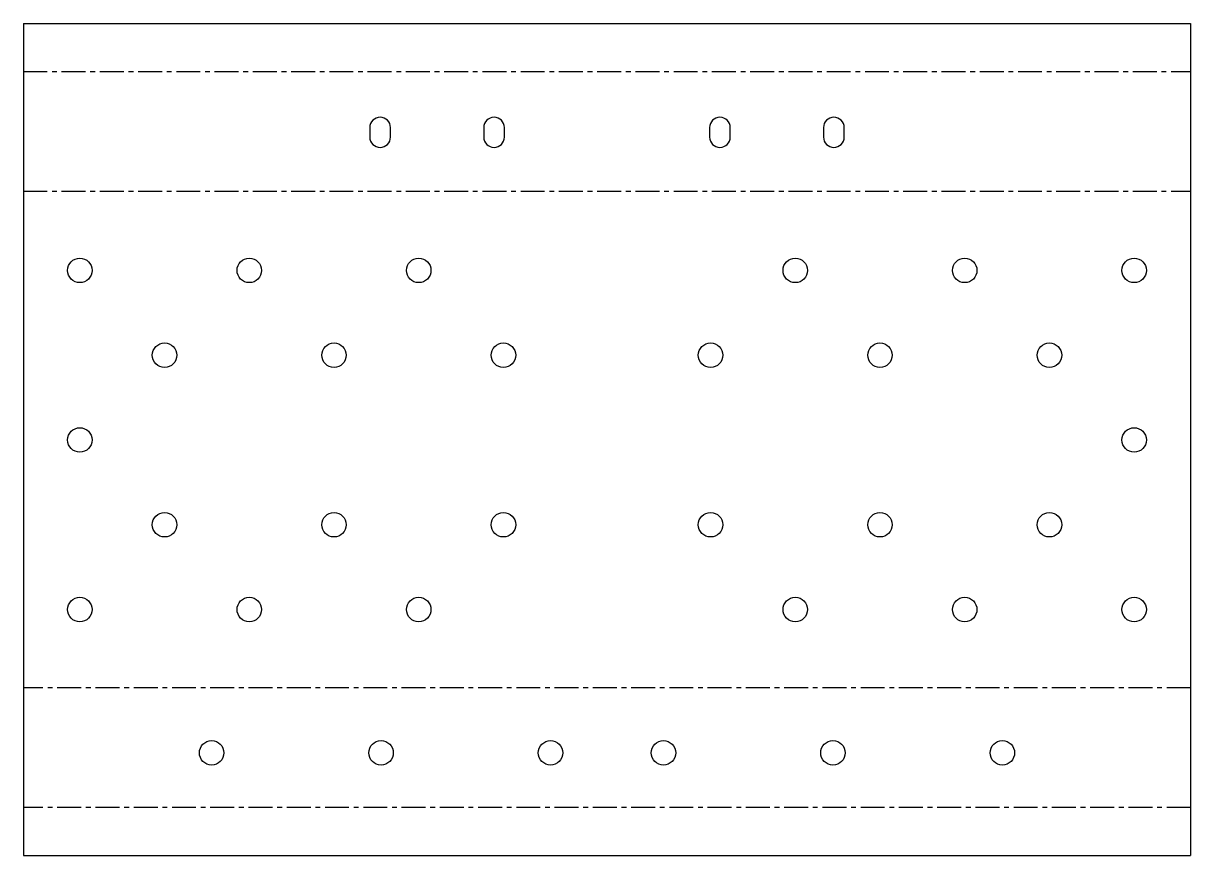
# Model space of a CAD drawing. Header units: millimetres. Extents: x -310 to 310, y -221 to 221.
import ezdxf

# ---------------------------------------------------------------- set-up
doc = ezdxf.new("R2010")
doc.units = ezdxf.units.MM
doc.linetypes.add('CENTERX2', pattern=[20.32, 12.7, -2.54, 2.54, -2.54])

msp = doc.modelspace()

# ---------------------------------------------------------------- linework, layer by layer
at = {"color": 7, "linetype": 'Continuous', "lineweight": 25}
for p, q in [((-310, 220.89), (-310, -220.89)), ((-310, 220.89), (310, 220.89)), ((310, 220.89), (310, -220.89)), ((-126, 165.55), (-126, 160.55)), ((-115, 160.55), (-115, 165.55)), ((-65.5, 165.55), (-65.5, 160.55)), ((-54.5, 160.55), (-54.5, 165.55)), ((54.5, 165.55), (54.5, 160.55)), ((65.5, 160.55), (65.5, 165.55)), ((115, 165.55), (115, 160.55)), ((126, 160.55), (126, 165.55)), ((-310, -220.89), (310, -220.89))]:
    msp.add_line(p, q, dxfattribs=at)
at = {"color": 7, "linetype": 'CENTERX2'}
for p, q in [((-310, 195.35), (310, 195.35)), ((-310, 131.78), (310, 131.78)), ((310, -131.78), (-310, -131.78)), ((310, -195.35), (-310, -195.35))]:
    msp.add_line(p, q, dxfattribs=at)
at = {"color": 7, "linetype": 'Continuous', "lineweight": 25}
for centre in [(-280, 89.75), (-190, 89.75), (-100, 89.75), (100, 89.75), (190, 89.75), (280, 89.75), (-235, 44.75), (-145, 44.75), (-55, 44.75), (55, 44.75), (145, 44.75), (235, 44.75), (-280, -0.25), (280, -0.25), (-235, -45.25), (-145, -45.25), (-55, -45.25), (55, -45.25), (145, -45.25), (235, -45.25), (-280, -90.25), (-190, -90.25), (-100, -90.25), (100, -90.25), (190, -90.25), (280, -90.25), (-210, -166.32), (-120, -166.32), (-30, -166.32), (30, -166.32), (120, -166.32), (210, -166.32)]:
    msp.add_circle(centre, 6.5, dxfattribs=at)
for centre, start, end in [((-120.5, 165.55), 0, 180), ((-60, 165.55), 0, 180), ((60, 165.55), 360, 180), ((120.5, 165.55), 360, 180), ((-120.5, 160.55), 180, 0), ((-60, 160.55), 180, 0), ((60, 160.55), 180, 360), ((120.5, 160.55), 180, 360)]:
    msp.add_arc(centre, 5.5, start, end, dxfattribs=at)

doc.saveas('drawing.dxf')
